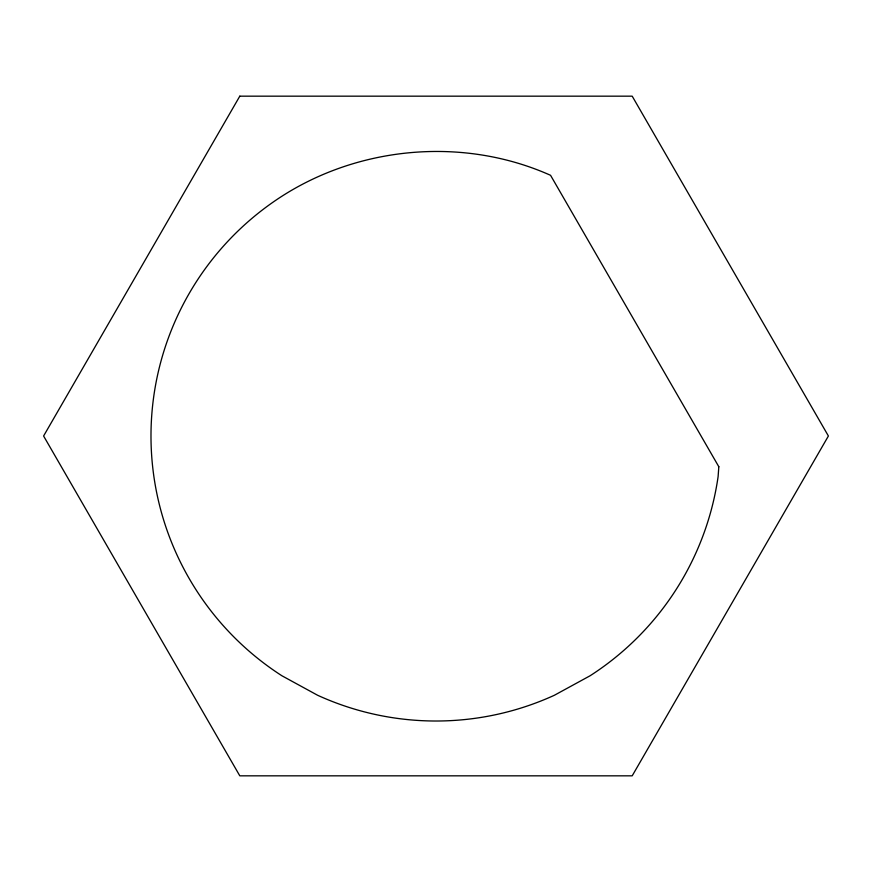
<?xml version="1.0" encoding="UTF-8"?>
<svg xmlns="http://www.w3.org/2000/svg" width="872" height="872" viewBox="0 0 872 872"><rect width="100%" height="100%" fill="white"/><g stroke="black" fill="none" stroke-linecap="round" stroke-linejoin="round"><path stroke-width="1.31" d="M718.822 466.738L718.114 476.559A285.013 285.013 0 0 1 590.093 675.767L554.396 695.257A285.013 285.013 0 0 1 317.604 695.257L281.907 675.767A285.013 285.013 0 0 1 281.907 196.233C360.943 145.559 464.711 136.937 550.559 175.305L718.822 466.738M239.8 96.171L43.6 436L239.8 775.829L632.2 775.829L828.4 436L632.2 96.171L239.8 96.171"/></g></svg>
